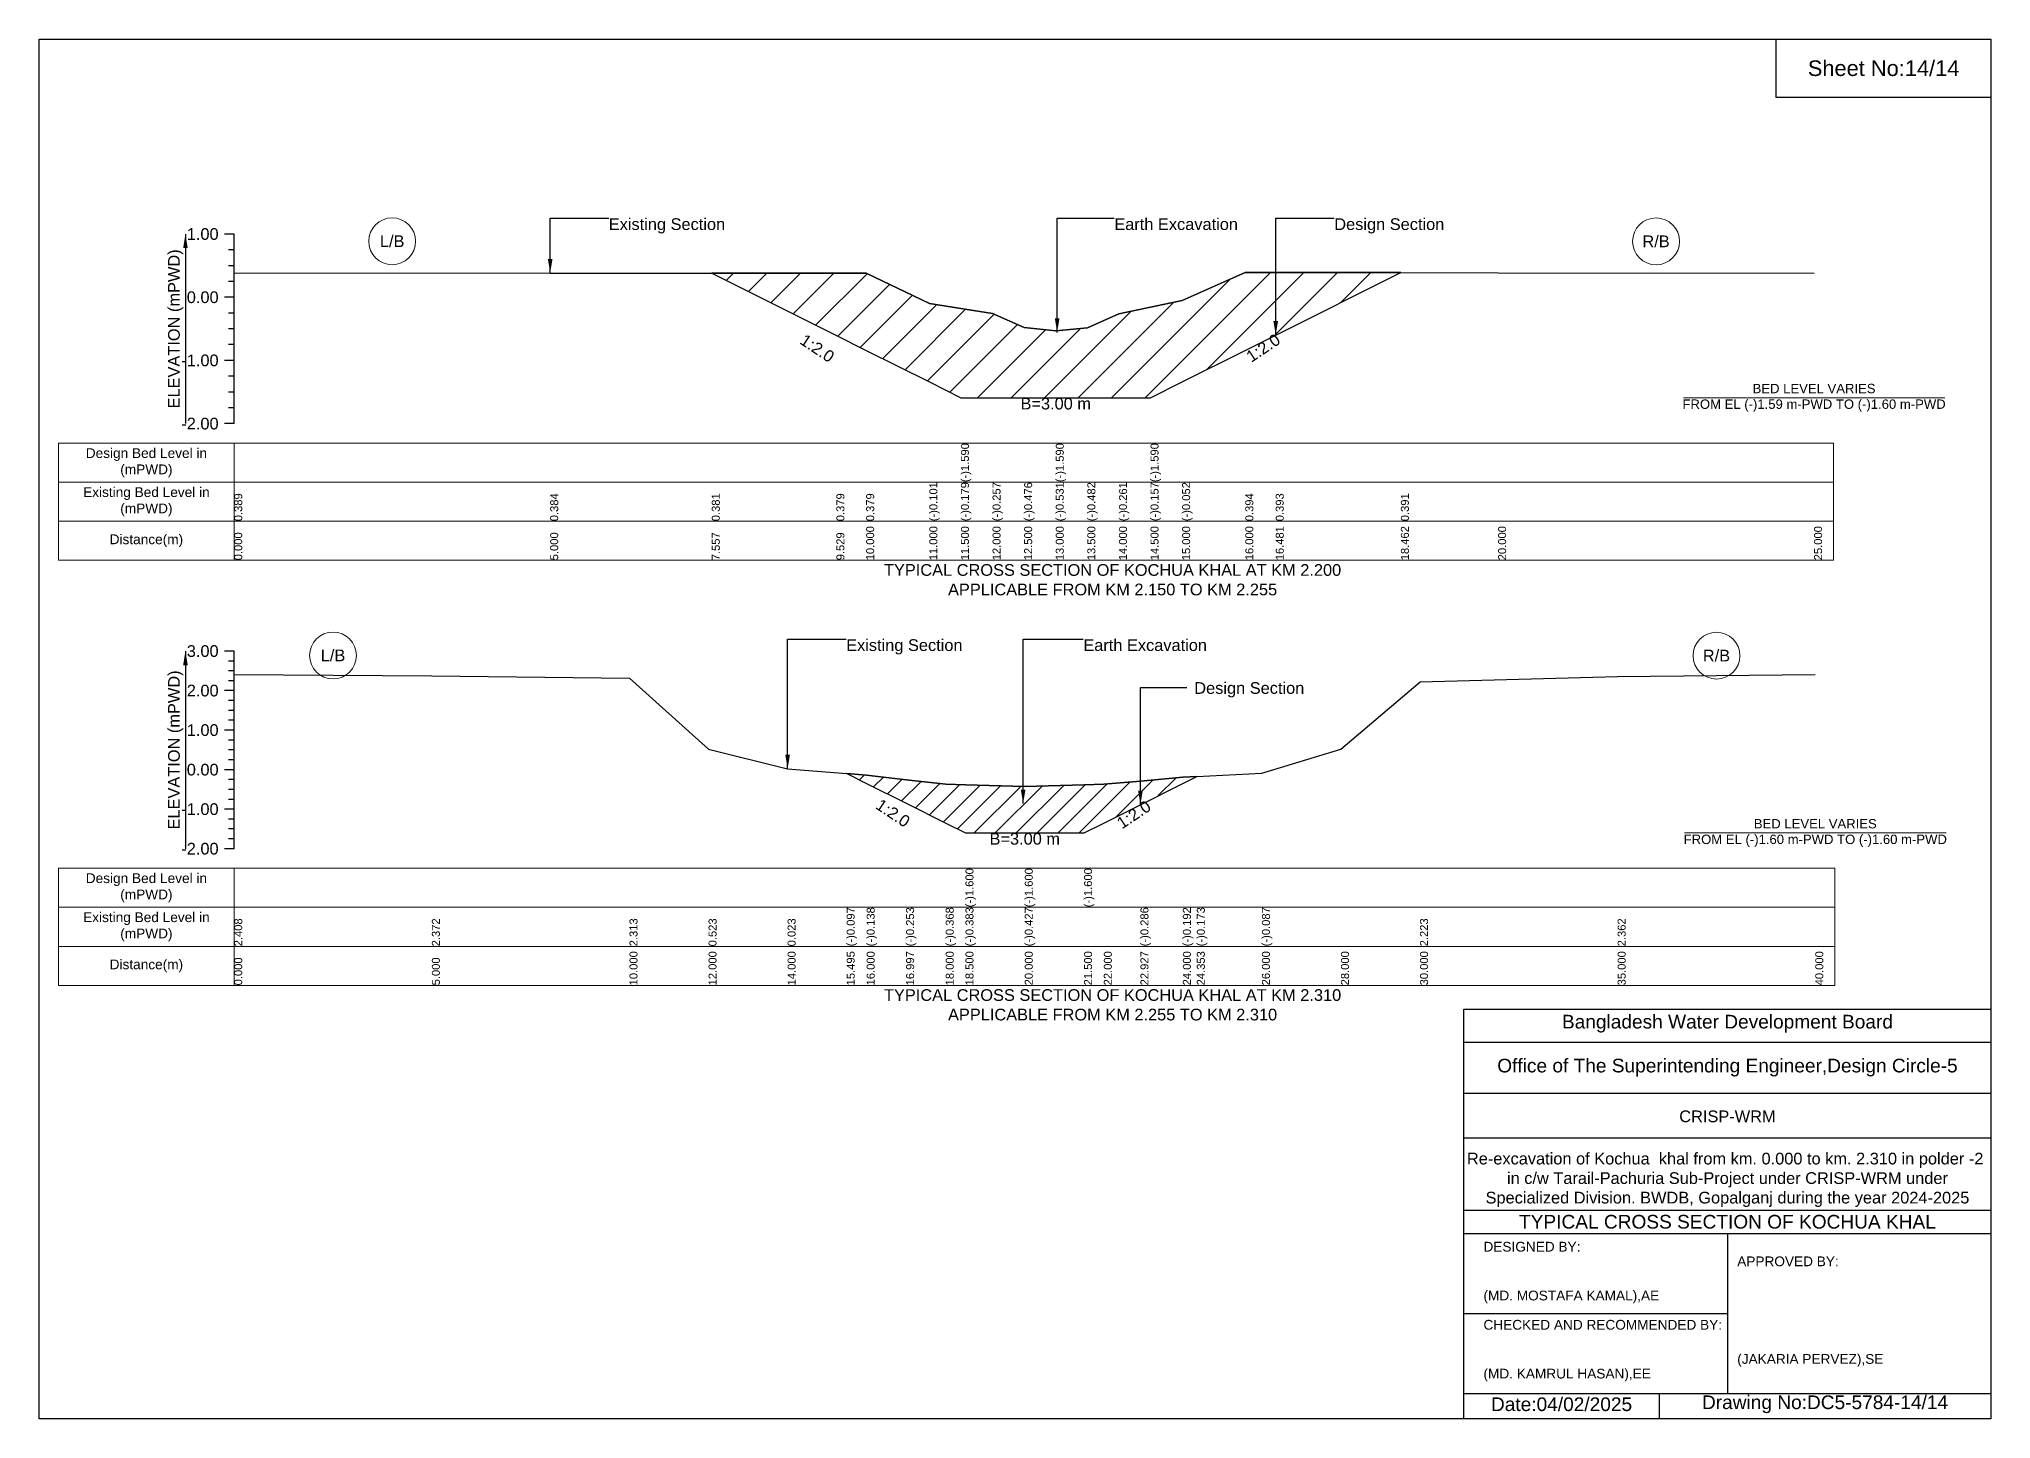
# Model space of a CAD drawing. Header units: inches. Extents: x 91000 to 258000, y -5743 to 6664.
# Drawn here: x 240000 to 248000, y -5656 to 0 of the extents above; entities that cross this region are included whole.
import ezdxf

# ---------------------------------------------------------------- set-up
doc = ezdxf.new("R2010")
doc.units = ezdxf.units.IN
doc.header["$LTSCALE"] = 7
doc.header["$MEASUREMENT"] = 0
for name, color, linetype, lineweight in [('Cross section Data Border', 7, 'Continuous', 9), ('Cross Section Labels', 7, 'Continuous', 9), ('Existing_Bed_Level for Xsection', 7, 'Continuous', 25)]:
    doc.layers.add(name, color=color, linetype=linetype, lineweight=lineweight)
doc.styles.get("Standard").update_dxf_attribs({"font": 'arial.ttf'})
doc.dimstyles.get("Standard").update_dxf_attribs({"dimtxt": 0.18, "dimasz": 0.18, "dimexe": 0.18, "dimexo": 0.0625, "dimgap": 0.09, "dimtad": 0, "dimtih": 1, "dimtoh": 1, "dimdec": 4, "dimzin": 0, "dimdsep": 46, "dimtxsty": 'Standard', "dimcen": 0.09, "dimadec": 0, "dimazin": 0, "dimtfac": 1, "dimtdec": 4, "dimtofl": 0, "dimtmove": 0, "dimatfit": 3, "dimfxl": 1, "dimtolj": 1, "dimtzin": 0, "dimarcsym": 0})

msp = doc.modelspace()

# ---------------------------------------------------------------- hatches: boundary and pattern name
at = {"layer": 'Existing_Bed_Level for Xsection'}
h = msp.add_hatch(dxfattribs=at)
h.set_pattern_fill('ANSI31', color=256, scale=777, style=0)
h.paths.add_polyline_path([(242757.3, -959.7), (243267.9, -1215), (243390, -1276), (243649, -1405.5), (243778.5, -1470.3), (243908, -1470.3), (244037.5, -1470.3), (244167, -1470.3), (244296.5, -1470.3), (244426, -1470.3), (244555.5, -1470.3), (244685, -1405.5), (244944, -1276), (245068.6, -1213.8), (245581.6, -957.2), (245068.6, -956.6), (244944, -956.4), (244685, -1071.9), (244555.5, -1099), (244426, -1126.1), (244296.5, -1183.3), (244167, -1196), (244037.5, -1181.8), (243908, -1125), (243778.5, -1104.8), (243649, -1084.6), (243390, -960.3), (243267.9, -960.2)])
h = msp.add_hatch(dxfattribs=at)
h.set_pattern_fill('ANSI31', color=256, scale=486, style=0)
h.paths.add_polyline_path([(243310.1, -3010.6), (243392, -3051.5), (243553.6, -3132.3), (243716, -3213.5), (243797, -3254), (244040, -3254), (244283, -3254), (244364, -3213.5), (244514.1, -3138.5), (244688, -3051.5), (244745.2, -3022.9), (244688, -3025.9), (244514.1, -3041.2), (244364, -3054.4), (244283, -3056.8), (244040, -3064), (243797, -3056.8), (243716, -3054.4), (243553.6, -3035.8), (243392, -3017.2)])

# ---------------------------------------------------------------- linework, layer by layer
for points in [[(240000, 0), (248000, 0), (248000, -5656), (240000, -5656)], [(247120, 0), (248000, 0), (248000, -240), (247120, -240)]]:
    msp.add_lwpolyline(points, close=True)
for points in [[(245840, -5656), (245840, -3976), (248000, -3976)], [(245840, -4112), (248000, -4112)], [(245840, -4320), (248000, -4320)], [(245840, -4504), (248000, -4504)], [(245840, -4800), (248000, -4800)], [(245840, -4896), (248000, -4896)], [(246920, -4896), (246920, -5552)], [(245840, -5224), (246920, -5224)], [(245840, -5552), (248000, -5552)], [(246640, -5552), (246640, -5656)]]:
    msp.add_lwpolyline(points)
at = {"layer": 'Cross section Data Border'}
for points in [[(240080, -1656.5), (247355, -1656.5), (247355, -2136.5), (240080, -2136.5)], [(240080, -3398.8), (247360, -3398.8), (247360, -3878.8), (240080, -3878.8)]]:
    msp.add_lwpolyline(points, close=True, dxfattribs=at)
for points in [[(240800, -1656.5), (240800, -2136.5)], [(240080, -1816.5), (247355, -1816.5)], [(240080, -1976.5), (247355, -1976.5)], [(240800, -3398.8), (240800, -3878.8)], [(240080, -3558.8), (247360, -3558.8)], [(240080, -3718.8), (247360, -3718.8)]]:
    msp.add_lwpolyline(points, dxfattribs=at)
at = {"layer": 'Cross Section Labels'}
for points in [[(246739.2, -1470.3), (247810.8, -1470.3)], [(246744.2, -3254), (247815.8, -3254)]]:
    msp.add_lwpolyline(points, dxfattribs=at)
for centre in [(241447.5, -828.9), (246627.5, -829.5), (241205, -2526.6), (246875, -2527.5)]:
    msp.add_circle(centre, 96, dxfattribs=at)
at = {"layer": 'Existing_Bed_Level for Xsection'}
for points in [[(240800, -799.5), (240760, -799.5)], [(240800, -1576.5), (240800, -1317.5), (240800, -1058.5), (240800, -799.5)], [(240800, -864.2), (240776, -864.2)], [(240800, -929), (240776, -929)], [(240800, -957.7), (242095, -959), (242757.3, -959.7), (243267.9, -960.2), (243390, -960.3), (243649, -1084.6), (243778.5, -1104.8), (243778.5, -1104.8), (243908, -1125), (244037.5, -1181.8), (244167, -1196), (244167, -1196), (244296.5, -1183.3), (244426, -1126.1), (244555.5, -1099), (244555.5, -1099), (244685, -1071.9), (244944, -956.4), (245068.6, -956.6), (245581.6, -957.2), (245980, -957.7), (247275, -960.3)], [(240800, -993.7), (240776, -993.7)], [(240800, -1058.5), (240760, -1058.5)], [(240800, -1123.2), (240776, -1123.2)], [(240800, -1188), (240776, -1188)], [(240800, -1252.7), (240776, -1252.7)], [(240800, -1317.5), (240760, -1317.5)], [(240800, -1382.2), (240776, -1382.2)], [(240800, -1447), (240776, -1447)], [(240800, -1511.7), (240776, -1511.7)], [(240800, -1576.5), (240760, -1576.5)], [(240800, -2508.8), (240760, -2508.8)], [(240800, -2549.3), (240776, -2549.3)], [(240800, -3318.8), (240800, -3156.8), (240800, -2994.8), (240800, -2832.8), (240800, -2670.8), (240800, -2508.8)], [(240800, -2589.8), (240776, -2589.8)], [(240800, -2630.3), (240776, -2630.3)], [(240800, -2604.7), (241610, -2610.6), (242420, -2620.1), (242744, -2910.1), (243068, -2991.1), (243310.1, -3010.6), (243392, -3017.2), (243553.6, -3035.8), (243716, -3054.4), (243797, -3056.8), (243797, -3056.8), (244040, -3064), (244040, -3064), (244283, -3056.8), (244283, -3056.8), (244364, -3054.4), (244514.1, -3041.2), (244688, -3025.9), (244745.2, -3022.9), (245012, -3008.9), (245336, -2910.1), (245660, -2634.7), (246470, -2612.2), (247280, -2604.7)], [(240800, -2670.8), (240760, -2670.8)], [(240800, -2711.3), (240776, -2711.3)], [(240800, -2751.8), (240776, -2751.8)], [(240800, -2792.3), (240776, -2792.3)], [(240800, -2832.8), (240760, -2832.8)], [(240800, -2873.3), (240776, -2873.3)], [(240800, -2913.8), (240776, -2913.8)], [(240800, -2954.3), (240776, -2954.3)], [(240800, -2994.8), (240760, -2994.8)], [(240800, -3035.3), (240776, -3035.3)], [(240800, -3075.8), (240776, -3075.8)], [(240800, -3116.3), (240776, -3116.3)], [(240800, -3156.8), (240760, -3156.8)], [(240800, -3197.3), (240776, -3197.3)], [(240800, -3237.8), (240776, -3237.8)], [(240800, -3278.3), (240776, -3278.3)], [(240800, -3318.8), (240760, -3318.8)]]:
    msp.add_lwpolyline(points, dxfattribs=at)
for points in [[(242757.3, -959.7), (242757.3, -959.7), (243267.9, -1215), (243390, -1276), (243649, -1405.5), (243778.5, -1470.3), (243778.5, -1470.3), (243908, -1470.3), (244037.5, -1470.3), (244167, -1470.3), (244167, -1470.3), (244296.5, -1470.3), (244426, -1470.3), (244555.5, -1470.3), (244555.5, -1470.3), (244685, -1405.5), (244944, -1276), (245068.6, -1213.8), (245581.6, -957.2), (245068.6, -956.6), (244944, -956.4), (244685, -1071.9), (244555.5, -1099), (244555.5, -1099), (244426, -1126.1), (244296.5, -1183.3), (244167, -1196), (244167, -1196), (244037.5, -1181.8), (243908, -1125), (243778.5, -1104.8), (243778.5, -1104.8), (243649, -1084.6), (243390, -960.3), (243267.9, -960.2), (242757.3, -959.7)], [(243310.1, -3010.6), (243310.1, -3010.6), (243392, -3051.5), (243553.6, -3132.3), (243716, -3213.5), (243797, -3254), (243797, -3254), (244040, -3254), (244040, -3254), (244283, -3254), (244283, -3254), (244364, -3213.5), (244514.1, -3138.5), (244688, -3051.5), (244745.2, -3022.9), (244688, -3025.9), (244514.1, -3041.2), (244364, -3054.4), (244283, -3056.8), (244283, -3056.8), (244040, -3064), (244040, -3064), (243797, -3056.8), (243797, -3056.8), (243716, -3054.4), (243553.6, -3035.8), (243392, -3017.2), (243310.1, -3010.6)]]:
    msp.add_lwpolyline(points, close=True, dxfattribs=at)

# ---------------------------------------------------------------- texts
at = {"attachment_point": 5}
for s, insert, char_height in [('Sheet No:14/14', (247560, -120), 64), ('Bangladesh Water Development Board', (246920, -4036), 56), ('Office of The Superintending Engineer,Design Circle-5', (246920, -4216), 56)]:
    msp.add_mtext(s, dxfattribs=dict(at, insert=insert, char_height=char_height))
for s, insert, char_height, width, attachment_point in [('CRISP-WRM', (246920, -4416), 48, 2240, 5), ('Re-excavation of Kochua  khal from km. 0.000 to km. 2.310 in polder -2  in c/w Tarail-Pachuria Sub-Project under CRISP-WRM under Specialized Division. BWDB, Gopalganj during the year 2024-2025', (246920, -4676), 48, 2160, 5), ('TYPICAL CROSS SECTION OF KOCHUA KHAL', (246920, -4848), 56, 2240, 5), ('DESIGNED BY:^J^J^J(MD. MOSTAFA KAMAL),AE', (245920, -5056), 40, 1120, 4), ('APPROVED BY:^J^J^J^J^J^J(JAKARIA PERVEZ),SE', (246960, -5216), 40, 1120, 4), ('CHECKED AND RECOMMENDED BY:^J^J^J(MD. KAMRUL HASAN),EE', (245920, -5376), 40, 1120, 4), ('Date:04/02/2025', (246240, -5596), 56, 1120, 5), ('Drawing No:DC5-5784-14/14', (247320, -5596), 56, 1760, 5)]:
    msp.add_mtext(s, dxfattribs=dict(insert=insert, char_height=char_height, width=width, attachment_point=attachment_point))
at = {"layer": 'Cross section Data Border', "char_height": 40, "width": 640, "attachment_point": 5}
for s, insert in [('Design Bed Level in (mPWD)', (240440, -1736.5)), ('Existing Bed Level in (mPWD)', (240440, -1896.5)), ('Distance(m)', (240440, -2056.5)), ('Design Bed Level in (mPWD)', (240440, -3478.8)), ('Existing Bed Level in (mPWD)', (240440, -3638.8)), ('Distance(m)', (240440, -3798.8))]:
    msp.add_mtext(s, dxfattribs=dict(at, insert=insert))
at = {"layer": 'Cross Section Labels'}
for s, insert, char_height, attachment_point in [('Existing Section', (242335, -734.7), 48, 1), ('Earth Excavation', (244407, -734.7), 48, 1), ('Design Section', (245308.6, -734.7), 48, 1), ('L/B', (241447.5, -828.9), 48, 5), ('R/B', (246627.5, -829.5), 48, 5), ('BED LEVEL VARIES ^JFROM EL (-)1.59 m-PWD TO (-)1.60 m-PWD', (247275, -1470.3), 38.4, 5), ('B=3.00 m', (244167, -1470.3), 48, 2), ('TYPICAL CROSS SECTION OF KOCHUA KHAL AT KM 2.200^JAPPLICABLE FROM KM 2.150 TO KM 2.255', (244400, -2216.5), 48, 5), ('Existing Section', (243308, -2460.2), 48, 1), ('Earth Excavation', (244280, -2460.2), 48, 1), ('L/B', (241205, -2526.6), 48, 5), ('R/B', (246875, -2527.5), 48, 5), ('Design Section', (244734.8, -2636), 48, 1), ('BED LEVEL VARIES ^JFROM EL (-)1.60 m-PWD TO (-)1.60 m-PWD', (247280, -3254), 38.4, 5), ('B=3.00 m', (244040, -3254), 48, 2), ('TYPICAL CROSS SECTION OF KOCHUA KHAL AT KM 2.310^JAPPLICABLE FROM KM 2.255 TO KM 2.310', (244400, -3958.8), 48, 5)]:
    msp.add_mtext(s, dxfattribs=dict(at, insert=insert, char_height=char_height, attachment_point=attachment_point))
at = {"layer": 'Cross Section Labels', "char_height": 48, "attachment_point": 2}
for insert, rotation in [((243203.1, -1247.4), 326.30993), ((245003.8, -1246.1), 33.69007), ((243513.1, -3152.6), 326.30993), ((244473.6, -3158.7), 33.69007)]:
    msp.add_mtext('1:2.0', dxfattribs=dict(at, insert=insert, rotation=rotation))
at = {"layer": 'Existing_Bed_Level for Xsection', "char_height": 48, "attachment_point": 6}
for s, insert in [('1.00', (240736, -799.5)), ('0.00', (240736, -1058.5)), ('-1.00', (240736, -1317.5)), ('-2.00', (240736, -1576.5)), ('3.00', (240736, -2508.8)), ('2.00', (240736, -2670.8)), ('1.00', (240736, -2832.8)), ('0.00', (240736, -2994.8)), ('-1.00', (240736, -3156.8)), ('-2.00', (240736, -3318.8))]:
    msp.add_mtext(s, dxfattribs=dict(at, insert=insert))
at = {"layer": 'Existing_Bed_Level for Xsection', "rotation": 90}
for s, insert, char_height, attachment_point in [('ELEVATION (mPWD)', (240560, -1188), 48, 5), ('(-)1.590', (243778.5, -1816.5), 32.8, 1), ('(-)1.590', (244167, -1816.5), 32.8, 1), ('(-)1.590', (244555.5, -1816.5), 32.8, 1), ('(-)0.101', (243649, -1976.5), 32.8, 1), ('(-)0.179', (243778.5, -1976.5), 32.8, 1), ('(-)0.257', (243908, -1976.5), 32.8, 1), ('(-)0.476', (244037.5, -1976.5), 32.8, 1), ('(-)0.531', (244167, -1976.5), 32.8, 1), ('(-)0.482', (244296.5, -1976.5), 32.8, 1), ('(-)0.261', (244426, -1976.5), 32.8, 1), ('(-)0.157', (244555.5, -1976.5), 32.8, 1), ('(-)0.052', (244685, -1976.5), 32.8, 1), ('0.389', (240800, -1976.5), 32.8, 1), ('0.384', (242095, -1976.5), 32.8, 1), ('0.381', (242757.3, -1976.5), 32.8, 1), ('0.379', (243267.9, -1976.5), 32.8, 1), ('0.379', (243390, -1976.5), 32.8, 1), ('0.394', (244944, -1976.5), 32.8, 1), ('0.393', (245068.6, -1976.5), 32.8, 1), ('0.391', (245581.6, -1976.5), 32.8, 1), ('10.000', (243390, -2136.5), 32.8, 1), ('11.000', (243649, -2136.5), 32.8, 1), ('11.500', (243778.5, -2136.5), 32.8, 1), ('12.000', (243908, -2136.5), 32.8, 1), ('12.500', (244037.5, -2136.5), 32.8, 1), ('13.000', (244167, -2136.5), 32.8, 1), ('13.500', (244296.5, -2136.5), 32.8, 1), ('14.000', (244426, -2136.5), 32.8, 1), ('14.500', (244555.5, -2136.5), 32.8, 1), ('15.000', (244685, -2136.5), 32.8, 1), ('16.000', (244944, -2136.5), 32.8, 1), ('16.481', (245068.6, -2136.5), 32.8, 1), ('18.462', (245581.6, -2136.5), 32.8, 1), ('20.000', (245980, -2136.5), 32.8, 1), ('25.000', (247275, -2136.5), 32.8, 1), ('0.000', (240800, -2136.5), 32.8, 1), ('5.000', (242095, -2136.5), 32.8, 1), ('7.557', (242757.3, -2136.5), 32.8, 1), ('9.529', (243267.9, -2136.5), 32.8, 1), ('ELEVATION (mPWD)', (240560, -2913.8), 48, 5), ('(-)1.600', (243797, -3558.8), 32.8, 1), ('(-)1.600', (244040, -3558.8), 32.8, 1), ('(-)1.600', (244283, -3558.8), 32.8, 1), ('(-)0.097', (243310.1, -3718.8), 32.8, 1), ('(-)0.138', (243392, -3718.8), 32.8, 1), ('(-)0.253', (243553.6, -3718.8), 32.8, 1), ('(-)0.368', (243716, -3718.8), 32.8, 1), ('(-)0.383', (243797, -3718.8), 32.8, 1), ('(-)0.427', (244040, -3718.8), 32.8, 1), ('(-)0.286', (244514.1, -3718.8), 32.8, 1), ('(-)0.192', (244688, -3718.8), 32.8, 1), ('(-)0.173', (244745.2, -3718.8), 32.8, 1), ('(-)0.087', (245012, -3718.8), 32.8, 1), ('2.408', (240800, -3718.8), 32.8, 1), ('2.372', (241610, -3718.8), 32.8, 1), ('2.313', (242420, -3718.8), 32.8, 1), ('0.523', (242744, -3718.8), 32.8, 1), ('0.023', (243068, -3718.8), 32.8, 1), ('2.223', (245660, -3718.8), 32.8, 1), ('2.362', (246470, -3718.8), 32.8, 1), ('10.000', (242420, -3878.8), 32.8, 1), ('12.000', (242744, -3878.8), 32.8, 1), ('14.000', (243068, -3878.8), 32.8, 1), ('15.495', (243310.1, -3878.8), 32.8, 1), ('16.000', (243392, -3878.8), 32.8, 1), ('16.997', (243553.6, -3878.8), 32.8, 1), ('18.000', (243716, -3878.8), 32.8, 1), ('18.500', (243797, -3878.8), 32.8, 1), ('20.000', (244040, -3878.8), 32.8, 1), ('21.500', (244283, -3878.8), 32.8, 1), ('22.000', (244364, -3878.8), 32.8, 1), ('22.927', (244514.1, -3878.8), 32.8, 1), ('24.000', (244688, -3878.8), 32.8, 1), ('24.353', (244745.2, -3878.8), 32.8, 1), ('26.000', (245012, -3878.8), 32.8, 1), ('28.000', (245336, -3878.8), 32.8, 1), ('30.000', (245660, -3878.8), 32.8, 1), ('35.000', (246470, -3878.8), 32.8, 1), ('40.000', (247280, -3878.8), 32.8, 1), ('0.000', (240800, -3878.8), 32.8, 1), ('5.000', (241610, -3878.8), 32.8, 1)]:
    msp.add_mtext(s, dxfattribs=dict(at, insert=insert, char_height=char_height, attachment_point=attachment_point))

# ---------------------------------------------------------------- leaders
at = {"layer": 'Cross Section Labels', "annotation_type": 0, "has_hookline": 1, "hookline_direction": 0}
for points, text_width in [([(242095, -959), (242095, -734.7), (242334.9, -734.7)], 467.2), ([(244172.8, -1203), (244172.8, -734.7), (244406.9, -734.7)], 497), ([(245068.6, -1213.8), (245068.6, -734.7), (245308.5, -734.7)], 441.2), ([(243068, -2991.1), (243068, -2460.2), (243307.9, -2460.2)], 467.2), ([(244033.4, -3133.8), (244033.4, -2460.2), (244279.9, -2460.2)], 497), ([(244514.1, -3138.5), (244514.1, -2658.5), (244704.5, -2658.5)], 441.2)]:
    msp.add_leader(points, dimstyle='Standard', override={"dimasz": 57.6}, dxfattribs=dict(at, text_width=text_width))
at = {"layer": 'Existing_Bed_Level for Xsection'}
for points in [[(240600, -799.5), (240600, -1576.5)], [(240600, -2508.8), (240600, -3318.8)]]:
    msp.add_leader(points, dimstyle='Standard', override={"dimasz": 57.6}, dxfattribs=at)

doc.saveas('drawing.dxf')
